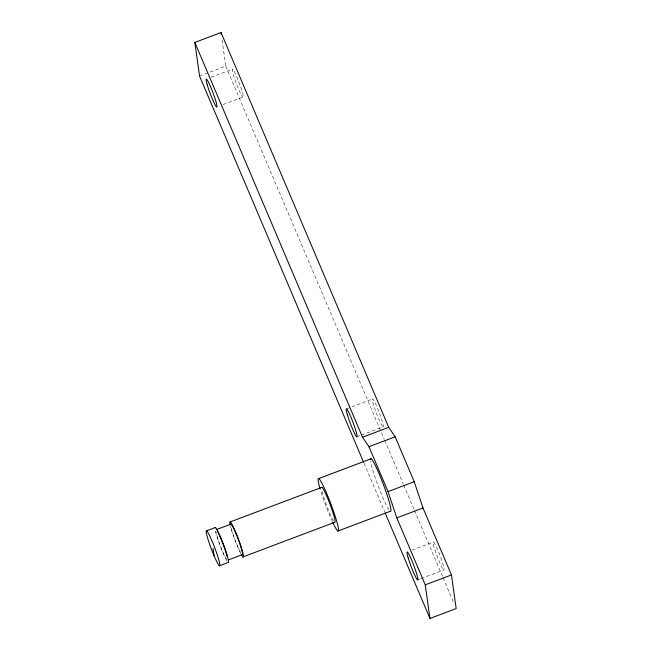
<?xml version="1.0" encoding="UTF-8"?>
<svg xmlns="http://www.w3.org/2000/svg" width="651" height="651" viewBox="0 0 651 651"><rect width="100%" height="100%" fill="white"/><g stroke="black" fill="none" stroke-linecap="round" stroke-linejoin="round"><path stroke-width="0.49" stroke-dasharray="3.25 2.44" d="M199.548 76.037L225.751 66.15L221.861 38.482M211.119 77.249L232.643 69.128M223.187 104.542L242.839 97.121A15.006 1.44 69.3 0 0 236.899 77.152A15.006 1.44 69.3 0 0 233.481 75.101A15.006 1.44 69.3 0 0 242.839 97.121M346.552 408.836L372.754 398.949M356.74 436.829L360.483 435.421M361.419 435.063L382.943 426.942A15.006 1.44 69.3 0 0 377.01 406.973A15.006 1.44 69.3 0 0 373.593 404.922A15.006 1.44 69.3 0 0 382.943 426.942M411.993 550.119L433.517 541.998M417.511 579.886L420.318 578.829M421.254 578.47L443.713 569.999A15.006 1.44 69.3 0 0 437.781 550.03A15.006 1.44 69.3 0 0 434.363 547.971A15.006 1.44 69.3 0 0 443.713 569.999M225.751 66.15L384.269 439.295M384.66 440.222L403.335 484.181M403.734 485.117L414.06 509.432M414.459 510.368L442.664 576.762M443.062 577.697L454.186 603.884M364.023 463.211L384.676 511.841M240.349 552.024A16.413 1.571 69.3 0 1 230.69 525.503M226.581 559.469A16.413 1.571 69.3 0 1 220.339 545.733A16.413 1.571 69.3 0 1 215.847 531.11M226.898 560.959A18.757 1.798 69.3 0 1 220.136 545.831A18.757 1.798 69.3 0 1 215.115 529.833M240.886 553.83A18.757 1.798 69.3 0 1 230.348 525.992M333.458 520.743A18.757 1.798 69.3 0 1 326.696 505.624A18.757 1.798 69.3 0 1 321.675 489.617M388.997 509.806A28.139 2.702 69.3 0 1 378.296 486.248A28.139 2.702 69.3 0 1 370.59 461.185M332.458 521.793A28.139 2.702 69.3 0 1 320.325 489.755"/><path stroke-width="0.98" d="M363.624 462.275L199.548 76.037L194.828 42.437L221.031 32.55L388.737 427.341L395.157 436.821L414.231 481.724L423.004 508.008L451.452 574.963L456.172 608.563L429.969 618.45L385.075 512.776M194.828 42.437L362.534 437.228L388.737 427.341M362.534 437.228L368.954 446.708L395.157 436.821M318.754 478.558L371.16 458.776M206.644 530.817L215.383 527.522M230.226 521.915L321.944 487.306M216.181 529.711L231.024 524.104M368.954 446.708L388.029 491.611L414.231 481.724M228.257 559.982L242.18 554.725A16.413 1.571 69.3 0 0 238.014 538.702A16.413 1.571 69.3 0 0 230.657 524.291M219.387 565.809A18.757 1.798 69.3 0 0 211.966 540.851A18.757 1.798 69.3 0 0 207.693 538.279A18.757 1.798 69.3 0 0 219.387 565.809L228.127 562.513A18.757 1.798 69.3 0 0 223.366 544.203A18.757 1.798 69.3 0 0 214.96 527.733M242.978 556.914L334.687 522.305A18.757 1.798 69.3 0 0 329.927 503.988A18.757 1.798 69.3 0 0 321.521 487.518M337.869 531.053L390.274 511.279A28.139 2.702 69.3 0 0 383.138 483.807A28.139 2.702 69.3 0 0 370.525 459.101M388.029 491.611L396.801 517.895L423.004 508.008M429.969 618.45L425.249 584.85L451.452 574.963M396.801 517.895L425.249 584.85M221.031 32.55L221.307 34.527M213.015 548.313L214.065 555.783M217.255 531.07A16.413 1.571 69.3 0 1 218.004 532.404M218.427 533.218A16.413 1.571 69.3 0 1 219.338 535.106M219.696 535.895A16.413 1.571 69.3 0 1 220.835 538.483M221.145 539.215A16.413 1.571 69.3 0 1 225.279 550.233M225.588 551.161A16.413 1.571 69.3 0 1 227.223 556.76M230.137 525.056A18.757 1.798 69.3 0 1 233.481 527.326A18.757 1.798 69.3 0 1 242.164 550.266A18.757 1.798 69.3 0 1 241.334 554.644M320.056 488.836A28.139 2.702 69.3 0 1 322.725 484.824A28.139 2.702 69.3 0 1 337.218 523.103A28.139 2.702 69.3 0 1 332.856 522.647M408.161 557.858A15.006 1.44 69.3 0 0 417.511 579.886A15.006 1.44 69.3 0 0 411.578 559.917A15.006 1.44 69.3 0 0 408.161 557.858M347.39 414.809A15.006 1.44 69.3 0 0 356.74 436.829A15.006 1.44 69.3 0 0 350.808 416.86A15.006 1.44 69.3 0 0 347.39 414.809M207.278 84.988A15.006 1.44 69.3 0 0 216.637 107.016A15.006 1.44 69.3 0 0 210.696 87.039A15.006 1.44 69.3 0 0 207.278 84.988"/></g></svg>
